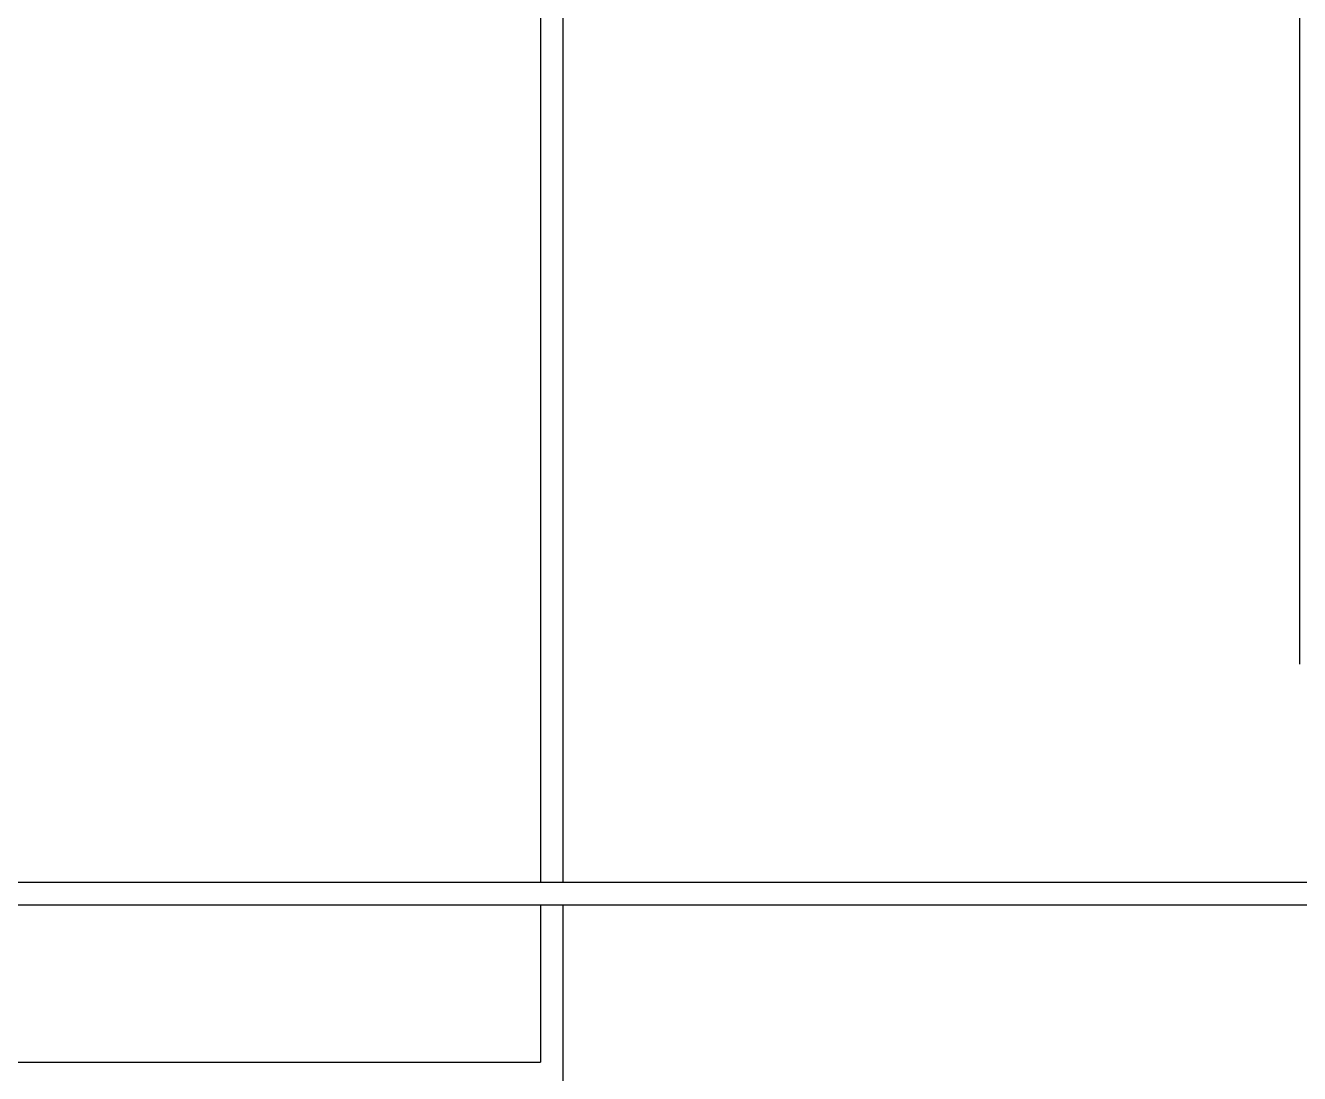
# Model space of a CAD drawing. Header units: inches. Extents: x 0 to 316, y -1 to 150.
# Drawn here: x 220.539 to 224.077, y 32 to 34.911 of the extents above; entities that cross this region are included whole.
import ezdxf

# ---------------------------------------------------------------- set-up
doc = ezdxf.new("R2010")
doc.units = ezdxf.units.IN
doc.header["$MEASUREMENT"] = 0

msp = doc.modelspace()

# ---------------------------------------------------------------- linework, layer by layer
at = {"color": 2, "linetype": 'Continuous'}
msp.add_line((224.07677, 37.82242), (224.07677, 33.13738), dxfattribs=at)
at = {"linetype": 'Continuous'}
for p, q in [((221.96875, 35.00258), (221.96875, 32.53125)), ((222.03125, 35.00258), (222.03125, 32.53125)), ((218.53125, 32.53125), (226.96875, 32.53125)), ((218.46875, 32.46875), (227.03125, 32.46875)), ((221.96875, 32.46875), (221.96875, 32.03125)), ((222.03125, 32.46875), (222.03125, 31.96875)), ((219.03125, 32.03125), (221.96875, 32.03125))]:
    msp.add_line(p, q, dxfattribs=at)

doc.saveas('drawing.dxf')
